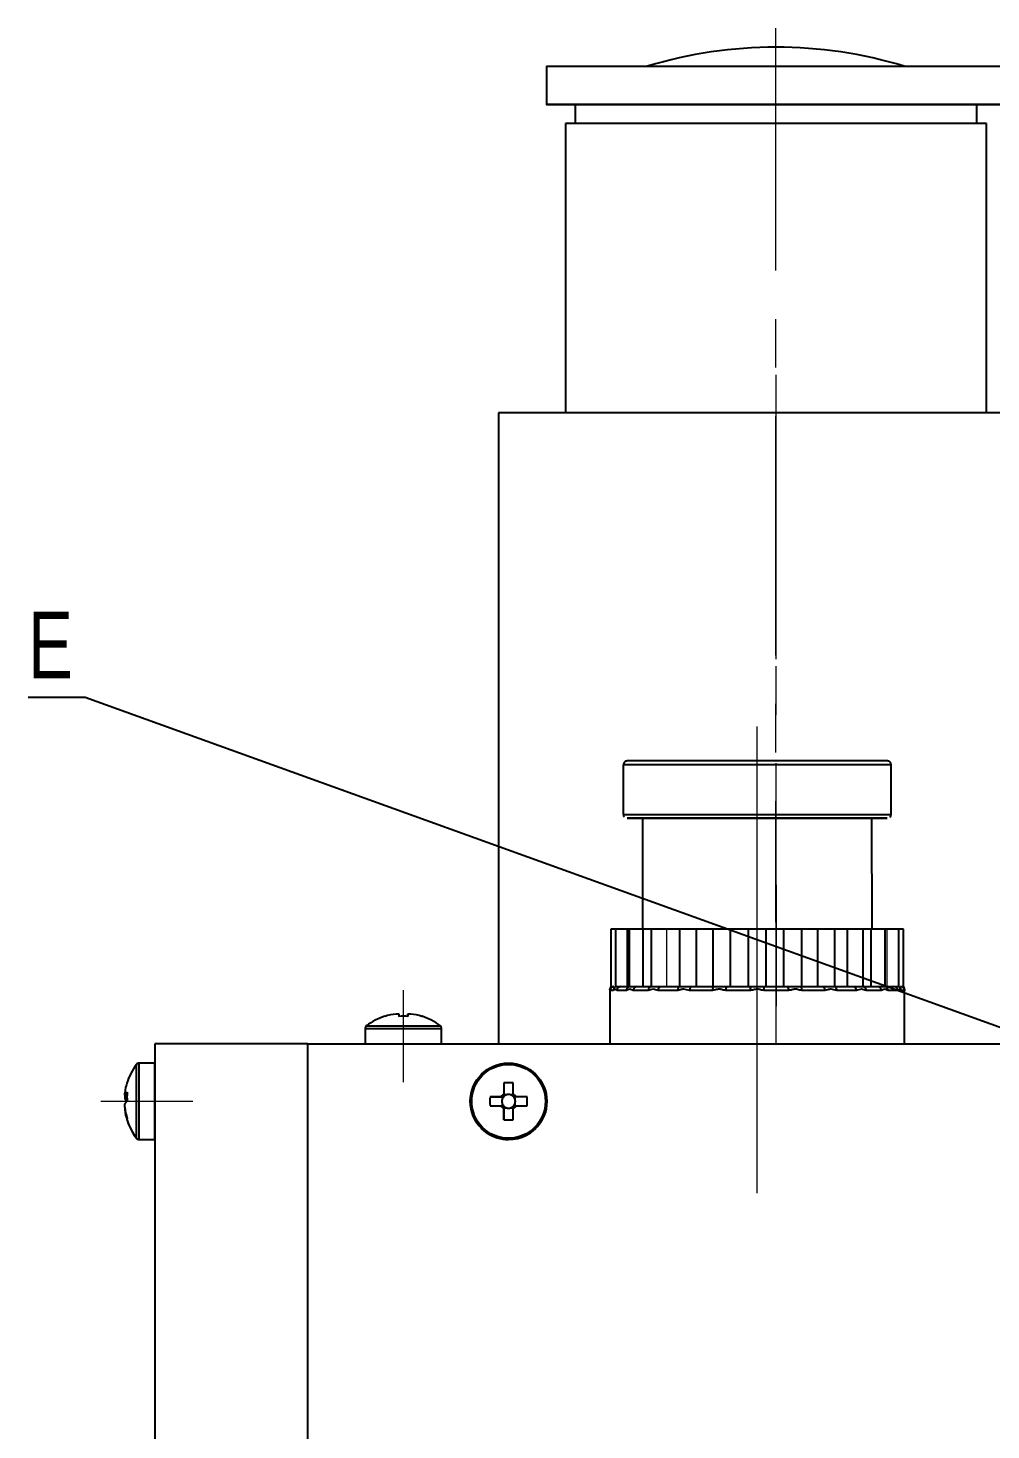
# Model space of a CAD drawing. Header units: millimetres. Extents: x 0 to 841, y -10 to 594.
# Drawn here: x 428.6 to 478.9, y 355.9 to 429.2 of the extents above; entities that cross this region are included whole.
import ezdxf

# ---------------------------------------------------------------- set-up
doc = ezdxf.new("R2010")
doc.units = ezdxf.units.MM
doc.linetypes.add('CENTERX2', pattern=[20.32, 12.7, -2.54, 2.54, -2.54])
doc.styles.add('SLDTEXTSTYLE4', font='TXT', dxfattribs={"width": 0.75})
doc.dimstyles.new('SLDDIMSTYLE2', dxfattribs={"dimtxt": 0.18, "dimasz": 3.302, "dimexe": 0, "dimexo": 0.0625, "dimgap": 0, "dimtad": 0, "dimtih": 1, "dimtoh": 1, "dimdec": 0, "dimrnd": 1e-09, "dimzin": 0, "dimdsep": 46, "dimtxsty": 'Standard', "dimblk1": 'NONE', "dimblk2": 'NONE', "dimsah": 1, "dimcen": 0.09, "dimadec": 0, "dimazin": 0, "dimtfac": 3.302, "dimtdec": 0, "dimtofl": 0, "dimtmove": 0, "dimatfit": 3, "dimldrblk": 'NONE', "dimfxl": 0, "dimfrac": 2, "dimtolj": 1, "dimtzin": 0, "dimarcsym": 0})

# ---------------------------------------------------------------- blocks, each defined once
blk = doc.blocks.new('_None')

msp = doc.modelspace()

# ---------------------------------------------------------------- linework, layer by layer
at = {"color": 7, "linetype": 'CENTERX2', "lineweight": 18}
for p, q in [((467.685, 423.234), (467.685, 429.234)), ((467.686, 396.234), (467.685, 426.234)), ((467.685, 411.104), (467.686, 376.104)), ((467.686, 376.104), (467.685, 405.704)), ((466.704, 386.105), (466.704, 392.705)), ((466.705, 380.105), (466.704, 389.905)), ((466.705, 368.305), (466.705, 380.972)), ((448.205, 374.104), (448.205, 378.914)), ((437.204, 373.104), (432.394, 373.104))]:
    msp.add_line(p, q, dxfattribs=at)
at = {"color": 7, "linetype": 'Continuous', "lineweight": 25}
for p, q in [((455.685, 427.234), (455.685, 425.234)), ((457.185, 425.234), (457.185, 424.234)), ((478.185, 424.234), (478.185, 425.234)), ((456.685, 424.234), (456.685, 409.104)), ((478.685, 409.105), (478.685, 424.234)), ((453.185, 409.104), (453.186, 376.105)), ((459.704, 390.705), (459.704, 388.105)), ((473.704, 388.105), (473.704, 390.705)), ((460.704, 387.905), (460.705, 382.105)), ((472.705, 382.105), (472.704, 387.905)), ((459.055, 382.105), (459.055, 379.105)), ((459.299, 382.105), (459.299, 379.105)), ((459.92, 379.105), (459.92, 382.105)), ((460.017, 382.105), (459.92, 382.105)), ((460.017, 382.105), (460.017, 379.105)), ((460.747, 379.105), (460.747, 382.105)), ((461.158, 382.105), (461.158, 379.105)), ((462.645, 382.105), (462.645, 379.105)), ((463.536, 379.105), (463.536, 382.105)), ((464.376, 382.105), (464.377, 379.105)), ((465.307, 379.105), (465.307, 382.105)), ((466.235, 382.105), (466.235, 379.105)), ((467.174, 379.105), (467.174, 382.105)), ((468.102, 379.105), (468.102, 382.105)), ((469.033, 379.105), (469.033, 382.105)), ((469.874, 379.105), (469.874, 382.105)), ((470.764, 379.105), (470.764, 382.105)), ((471.429, 379.105), (471.429, 382.105)), ((472.251, 379.105), (472.251, 382.105)), ((472.662, 379.105), (472.662, 382.105)), ((473.393, 379.105), (473.393, 382.105)), ((473.489, 382.105), (473.393, 382.105)), ((474.11, 379.105), (474.11, 382.105)), ((474.355, 382.105), (474.11, 382.105)), ((474.355, 379.105), (474.355, 382.105)), ((473.368, 379.105), (473.85, 379.105)), ((473.85, 379.105), (474.11, 379.105)), ((459.005, 378.97), (459.005, 376.105)), ((474.405, 376.105), (474.405, 378.97)), ((448.445, 377.544), (448.445, 377.672)), ((448.445, 377.672), (448.588, 377.672)), ((448.445, 377.672), (448.445, 377.544)), ((446.205, 376.914), (446.205, 376.105)), ((450.205, 376.105), (450.205, 376.914)), ((435.204, 376.104), (435.206, 238.104)), ((443.206, 238.105), (443.204, 376.105)), ((443.204, 376.105), (480.428, 376.105)), ((435.204, 375.104), (434.394, 375.104)), ((453.464, 374.075), (453.464, 373.447)), ((433.637, 373.433), (433.637, 373.536)), ((433.637, 373.433), (433.764, 373.43)), ((433.637, 373.415), (433.637, 373.24)), ((433.637, 373.415), (433.764, 373.405)), ((433.764, 373.243), (433.637, 373.24)), ((452.734, 373.344), (453.362, 373.345)), ((453.362, 373.345), (453.442, 373.345)), ((453.362, 373.345), (453.362, 373.202)), ((453.464, 373.367), (453.464, 373.447)), ((453.607, 373.447), (453.464, 373.447)), ((453.944, 373.447), (453.801, 373.447)), ((453.967, 373.345), (454.046, 373.345)), ((454.674, 373.345), (454.046, 373.345)), ((454.046, 373.202), (454.046, 373.345)), ((455.56, 373.852), (455.56, 373.852)), ((433.637, 372.793), (433.637, 372.968)), ((433.637, 372.776), (433.637, 372.673)), ((453.362, 373.008), (453.362, 372.865)), ((453.464, 372.763), (453.464, 372.842)), ((453.465, 372.134), (453.464, 372.763)), ((453.464, 372.763), (453.607, 372.763)), ((453.801, 372.763), (453.944, 372.763)), ((454.046, 372.865), (454.046, 373.008)), ((451.849, 372.358), (451.849, 372.358)), ((434.394, 371.104), (435.204, 371.104)), ((434.395, 371.104), (435.204, 371.104))]:
    msp.add_line(p, q, dxfattribs=at)
at = {"color": 7, "linetype": 'Continuous', "lineweight": 18}
for p, q in [((461.98, 379.105), (461.98, 382.105)), ((473.489, 379.105), (473.489, 382.105))]:
    msp.add_line(p, q, dxfattribs=at)
at = {"color": 8, "linetype": 'Continuous', "lineweight": 25}
msp.add_line((434.395, 371.104), (434.395, 371.104), dxfattribs=at)
at = {"color": 7, "linetype": 'Continuous', "lineweight": 25, "flags": 128}
for points in [[(455.685, 427.234), (455.751, 427.234), (455.989, 427.234), (456.398, 427.234), (456.972, 427.234), (457.702, 427.234), (458.577, 427.234), (459.585, 427.234), (460.711, 427.234), (461.939, 427.234), (463.251, 427.234), (464.627, 427.234), (466.048, 427.234), (467.493, 427.234)], [(467.493, 427.234), (468.941, 427.234), (470.37, 427.234), (471.76, 427.234), (473.091, 427.234), (474.343, 427.234), (475.498, 427.234), (476.539, 427.234), (477.451, 427.234), (478.22, 427.234), (478.836, 427.234), (479.289, 427.234), (479.573, 427.234), (479.684, 427.234), (479.685, 427.234)], [(457.185, 425.234), (457.151, 425.234), (456.535, 425.234), (456.081, 425.234), (455.797, 425.234), (455.687, 425.234), (455.751, 425.234), (455.989, 425.234), (456.398, 425.234), (456.972, 425.234), (457.702, 425.234), (458.577, 425.234), (459.585, 425.234), (460.711, 425.234), (461.939, 425.234), (463.251, 425.234), (464.627, 425.234), (466.048, 425.234), (467.493, 425.234)], [(478.185, 425.234), (478.119, 425.234), (477.883, 425.234), (477.48, 425.234), (476.916, 425.234), (476.2, 425.234), (475.344, 425.234), (474.363, 425.234), (473.272, 425.234), (472.089, 425.234), (470.834, 425.234), (469.527, 425.234), (468.19, 425.234), (466.845, 425.234), (465.513, 425.234), (464.217, 425.234), (462.979, 425.234), (461.817, 425.234), (460.752, 425.234), (459.8, 425.234), (458.978, 425.234), (458.299, 425.234), (457.775, 425.234), (457.412, 425.234), (457.219, 425.234), (457.185, 425.234)], [(467.493, 425.234), (468.941, 425.234), (470.37, 425.234), (471.76, 425.234), (473.091, 425.234), (474.343, 425.234), (475.498, 425.234), (476.539, 425.234), (477.451, 425.234), (478.22, 425.234), (478.836, 425.234), (479.289, 425.234), (479.573, 425.234), (479.684, 425.234), (479.619, 425.234), (479.381, 425.234), (478.972, 425.234), (478.399, 425.234), (478.185, 425.234)], [(478.685, 424.234), (478.651, 424.234), (478.456, 424.234), (478.091, 424.234), (477.562, 424.234), (476.877, 424.234), (476.048, 424.234), (475.086, 424.234), (474.008, 424.234), (472.829, 424.234), (471.57, 424.234), (470.25, 424.234), (468.889, 424.234), (467.509, 424.234), (466.132, 424.234), (464.779, 424.234), (463.473, 424.234), (462.232, 424.234), (461.078, 424.234), (460.028, 424.234), (459.098, 424.234), (458.304, 424.234), (457.658, 424.234), (457.171, 424.234), (456.848, 424.234), (456.697, 424.234), (456.685, 424.234)], [(467.685, 409.104), (466.118, 409.104), (464.568, 409.104), (463.056, 409.104), (461.597, 409.104), (460.21, 409.104), (458.91, 409.104), (457.714, 409.104), (456.634, 409.104), (455.684, 409.104), (454.875, 409.104), (454.215, 409.104), (453.714, 409.104), (453.376, 409.104), (453.207, 409.104), (453.185, 409.104)], [(482.185, 409.105), (482.164, 409.105), (481.994, 409.105), (481.657, 409.105), (481.156, 409.105), (480.496, 409.105), (479.687, 409.105), (478.737, 409.105), (477.657, 409.105), (476.46, 409.105), (475.161, 409.105), (473.774, 409.105), (472.315, 409.105), (470.803, 409.104), (469.253, 409.104), (467.685, 409.104)], [(459.904, 387.905), (459.91, 387.905), (460.042, 387.905), (460.346, 387.905), (460.704, 387.905)], [(460.704, 387.905), (460.71, 387.905), (460.839, 387.905), (461.137, 387.905), (461.595, 387.905), (462.2, 387.905), (462.935, 387.905), (463.778, 387.905), (464.706, 387.905), (465.69, 387.905), (466.704, 387.905)], [(466.704, 387.905), (467.718, 387.905), (468.703, 387.905), (469.631, 387.905), (470.474, 387.905), (471.208, 387.905), (471.814, 387.905), (472.272, 387.905), (472.57, 387.905), (472.699, 387.905), (472.704, 387.905)], [(472.704, 387.905), (473.063, 387.905), (473.367, 387.905), (473.499, 387.905), (473.504, 387.905)], [(459.299, 382.105), (459.203, 382.105), (459.093, 382.105), (459.055, 382.105)], [(459.92, 382.105), (459.73, 382.105), (459.547, 382.105), (459.401, 382.105), (459.315, 382.105), (459.299, 382.105)], [(460.747, 382.105), (460.57, 382.105), (460.379, 382.105), (460.206, 382.105), (460.079, 382.105), (460.02, 382.105), (460.017, 382.105)], [(461.158, 382.105), (461.084, 382.105), (460.909, 382.105), (460.747, 382.105)], [(461.98, 382.105), (461.828, 382.105), (461.643, 382.105), (461.455, 382.105), (461.295, 382.105), (461.19, 382.105), (461.158, 382.105)], [(462.645, 382.105), (462.619, 382.105), (462.462, 382.105), (462.287, 382.105), (462.119, 382.105), (461.98, 382.105)], [(463.536, 382.105), (463.418, 382.105), (463.251, 382.105), (463.061, 382.105), (462.88, 382.105), (462.737, 382.105), (462.657, 382.105), (462.645, 382.105)], [(464.376, 382.105), (464.283, 382.105), (464.136, 382.105), (463.964, 382.105), (463.791, 382.105), (463.641, 382.105), (463.536, 382.105)], [(465.307, 382.105), (465.232, 382.105), (465.094, 382.105), (464.915, 382.105), (464.725, 382.105), (464.554, 382.105), (464.432, 382.105), (464.378, 382.105), (464.376, 382.105)], [(466.237, 382.105), (466.214, 382.105), (466.13, 382.105), (465.995, 382.105), (465.829, 382.105), (465.653, 382.105), (465.494, 382.105), (465.373, 382.105), (465.307, 382.105)], [(467.174, 382.105), (467.147, 382.105), (467.047, 382.105), (466.891, 382.105), (466.705, 382.105), (466.518, 382.105), (466.362, 382.105), (466.262, 382.105), (466.235, 382.105)], [(468.102, 382.105), (468.036, 382.105), (467.915, 382.105), (467.756, 382.105), (467.58, 382.105), (467.414, 382.105), (467.279, 382.105), (467.195, 382.105), (467.172, 382.105)], [(469.033, 382.105), (469.031, 382.105), (468.977, 382.105), (468.855, 382.105), (468.684, 382.105), (468.494, 382.105), (468.315, 382.105), (468.177, 382.105), (468.102, 382.105)], [(469.874, 382.105), (469.768, 382.105), (469.618, 382.105), (469.445, 382.105), (469.273, 382.105), (469.126, 382.105), (469.033, 382.105)], [(470.764, 382.105), (470.752, 382.105), (470.672, 382.105), (470.53, 382.105), (470.348, 382.105), (470.158, 382.105), (469.991, 382.105), (469.874, 382.105)], [(471.429, 382.105), (471.29, 382.105), (471.122, 382.105), (470.947, 382.105), (470.79, 382.105), (470.764, 382.105)], [(472.251, 382.105), (472.219, 382.105), (472.114, 382.105), (471.954, 382.105), (471.766, 382.105), (471.581, 382.105), (471.429, 382.105)], [(472.662, 382.105), (472.5, 382.105), (472.325, 382.105), (472.251, 382.105)], [(473.393, 382.105), (473.389, 382.105), (473.33, 382.105), (473.203, 382.105), (473.03, 382.105), (472.839, 382.105), (472.662, 382.105)], [(474.11, 382.105), (474.094, 382.105), (474.008, 382.105), (473.862, 382.105), (473.679, 382.105), (473.489, 382.105)], [(459.055, 379.105), (459.065, 379.105), (459.096, 379.105), (459.146, 379.105), (459.213, 379.105)], [(459.299, 379.105), (459.3, 379.105), (459.315, 379.105), (459.351, 379.105), (459.405, 379.105), (459.476, 379.105), (459.559, 379.105)], [(459.559, 379.105), (459.608, 379.105), (459.661, 379.105), (459.717, 379.105), (459.775, 379.105), (459.837, 379.105), (459.902, 379.105), (459.97, 379.105), (460.041, 379.105)], [(460.017, 379.105), (460.019, 379.105), (460.039, 379.105), (460.079, 379.105), (460.138, 379.105), (460.212, 379.105), (460.298, 379.105), (460.392, 379.105)], [(460.392, 379.105), (460.479, 379.105), (460.568, 379.105), (460.66, 379.105), (460.754, 379.105), (460.852, 379.105), (460.951, 379.105), (461.054, 379.105), (461.159, 379.105)], [(461.158, 379.105), (461.163, 379.105), (461.188, 379.105), (461.233, 379.105), (461.295, 379.105), (461.372, 379.105), (461.461, 379.105), (461.557, 379.105), (461.656, 379.105)], [(461.656, 379.105), (461.773, 379.105), (461.893, 379.105), (462.015, 379.105), (462.139, 379.105), (462.265, 379.105), (462.393, 379.105), (462.523, 379.105), (462.654, 379.105)], [(462.654, 379.105), (462.633, 379.101), (462.613, 379.089), (462.594, 379.071), (462.578, 379.046), (462.564, 379.016), (462.554, 378.981), (462.548, 378.944), (462.546, 378.905)], [(462.654, 379.105), (462.684, 379.105), (462.733, 379.105), (462.799, 379.105), (462.88, 379.105), (462.97, 379.105), (463.067, 379.105), (463.166, 379.105), (463.263, 379.105)], [(463.263, 379.105), (463.245, 379.101), (463.228, 379.089), (463.212, 379.071), (463.198, 379.046), (463.187, 379.016), (463.178, 378.981), (463.173, 378.944), (463.171, 378.905)], [(463.263, 379.105), (463.404, 379.105), (463.546, 379.105), (463.69, 379.105), (463.834, 379.105), (463.981, 379.105), (464.128, 379.105), (464.276, 379.105), (464.426, 379.105)], [(464.426, 379.105), (464.414, 379.101), (464.403, 379.089), (464.392, 379.071), (464.383, 379.046), (464.375, 379.016), (464.37, 378.981), (464.366, 378.944), (464.365, 378.905)], [(464.426, 379.105), (464.479, 379.105), (464.549, 379.105), (464.632, 379.105), (464.725, 379.105), (464.823, 379.105), (464.921, 379.105), (465.017, 379.105), (465.105, 379.105)], [(465.105, 379.105), (465.259, 379.105), (465.414, 379.105), (465.57, 379.105), (465.726, 379.105), (465.882, 379.105), (466.039, 379.105), (466.196, 379.105), (466.353, 379.105)], [(466.353, 379.105), (466.426, 379.105), (466.512, 379.105), (466.606, 379.105), (466.705, 379.105), (466.803, 379.105), (466.897, 379.105), (466.983, 379.105), (467.056, 379.105)], [(467.056, 379.105), (467.213, 379.105), (467.37, 379.105), (467.527, 379.105), (467.684, 379.105), (467.839, 379.105), (467.995, 379.105), (468.15, 379.105), (468.304, 379.105)], [(468.304, 379.105), (468.392, 379.105), (468.488, 379.105), (468.587, 379.105), (468.685, 379.105), (468.777, 379.105), (468.86, 379.105), (468.93, 379.105), (468.983, 379.105)], [(469.044, 378.905), (469.043, 378.944), (469.039, 378.981), (469.034, 379.016), (469.026, 379.046), (469.017, 379.071), (469.006, 379.09), (468.995, 379.101), (468.983, 379.105)], [(468.983, 379.105), (469.133, 379.105), (469.281, 379.105), (469.429, 379.105), (469.575, 379.105), (469.72, 379.105), (469.863, 379.105), (470.005, 379.105), (470.146, 379.105)], [(470.238, 378.905), (470.236, 378.944), (470.231, 378.981), (470.222, 379.016), (470.211, 379.046), (470.197, 379.071), (470.181, 379.09), (470.164, 379.101), (470.146, 379.105)], [(470.146, 379.105), (470.243, 379.105), (470.342, 379.105), (470.439, 379.105), (470.53, 379.105), (470.61, 379.105), (470.676, 379.105), (470.725, 379.105), (470.755, 379.105)], [(470.863, 378.905), (470.861, 378.944), (470.855, 378.981), (470.845, 379.016), (470.831, 379.046), (470.815, 379.071), (470.796, 379.09), (470.776, 379.101), (470.755, 379.105)], [(470.755, 379.105), (470.887, 379.105), (471.016, 379.105), (471.144, 379.105), (471.27, 379.105), (471.394, 379.105), (471.516, 379.105), (471.636, 379.105), (471.753, 379.105)], [(471.753, 379.105), (471.852, 379.105), (471.948, 379.105), (472.037, 379.105), (472.114, 379.105), (472.176, 379.105), (472.221, 379.105), (472.246, 379.105), (472.251, 379.105)], [(472.251, 379.105), (472.355, 379.105), (472.458, 379.105), (472.558, 379.105), (472.655, 379.105), (472.749, 379.105), (472.841, 379.105), (472.93, 379.105), (473.017, 379.105)], [(473.017, 379.105), (473.111, 379.105), (473.197, 379.105), (473.271, 379.105), (473.33, 379.105), (473.37, 379.105), (473.39, 379.105), (473.393, 379.105)], [(474.196, 379.105), (474.263, 379.105), (474.313, 379.105), (474.344, 379.105), (474.355, 379.105)], [(459.182, 378.905), (459.149, 378.905), (459.119, 378.905), (459.093, 378.905), (459.07, 378.905), (459.051, 378.905), (459.035, 378.905), (459.022, 378.905), (459.013, 378.905)], [(459.863, 378.905), (459.79, 378.905), (459.721, 378.905), (459.654, 378.905), (459.591, 378.905), (459.53, 378.905), (459.473, 378.905), (459.419, 378.905), (459.369, 378.905)], [(461.011, 378.905), (460.903, 378.905), (460.798, 378.905), (460.696, 378.905), (460.596, 378.905), (460.499, 378.905), (460.404, 378.905), (460.313, 378.905), (460.224, 378.905)], [(462.546, 378.905), (462.411, 378.905), (462.278, 378.905), (462.146, 378.905), (462.017, 378.905), (461.89, 378.905), (461.765, 378.905), (461.642, 378.905), (461.521, 378.905)], [(464.365, 378.905), (464.212, 378.905), (464.059, 378.905), (463.908, 378.905), (463.758, 378.905), (463.609, 378.905), (463.462, 378.905), (463.316, 378.905), (463.171, 378.905)], [(466.344, 378.905), (466.182, 378.905), (466.021, 378.905), (465.86, 378.905), (465.7, 378.905), (465.539, 378.905), (465.38, 378.905), (465.221, 378.905), (465.062, 378.905)], [(468.347, 378.905), (468.188, 378.905), (468.029, 378.905), (467.87, 378.905), (467.71, 378.905), (467.549, 378.905), (467.388, 378.905), (467.227, 378.905), (467.065, 378.905)], [(470.238, 378.905), (470.093, 378.905), (469.947, 378.905), (469.8, 378.905), (469.651, 378.905), (469.501, 378.905), (469.35, 378.905), (469.197, 378.905), (469.044, 378.905)], [(471.888, 378.905), (471.767, 378.905), (471.644, 378.905), (471.519, 378.905), (471.392, 378.905), (471.263, 378.905), (471.131, 378.905), (470.998, 378.905), (470.863, 378.905)], [(473.185, 378.905), (473.096, 378.905), (473.005, 378.905), (472.91, 378.905), (472.813, 378.905), (472.714, 378.905), (472.611, 378.905), (472.506, 378.905), (472.399, 378.905)], [(474.041, 378.905), (473.99, 378.905), (473.936, 378.905), (473.879, 378.905), (473.818, 378.905), (473.755, 378.905), (473.688, 378.905), (473.619, 378.905), (473.546, 378.905)], [(474.396, 378.905), (474.387, 378.905), (474.374, 378.905), (474.358, 378.905), (474.339, 378.905), (474.316, 378.905), (474.29, 378.905), (474.26, 378.905), (474.227, 378.905)], [(447.821, 377.672), (447.835, 377.672), (447.85, 377.672), (447.867, 377.672), (447.885, 377.672), (447.903, 377.672), (447.923, 377.672), (447.943, 377.672), (447.965, 377.672)], [(447.965, 377.672), (447.965, 377.662), (447.965, 377.651), (447.965, 377.637), (447.965, 377.622), (447.965, 377.605), (447.965, 377.587), (447.965, 377.566), (447.965, 377.544)], [(449.175, 377.544), (449.177, 377.548), (449.178, 377.551), (449.179, 377.552), (449.179, 377.553), (449.179, 377.552), (449.178, 377.551), (449.177, 377.548), (449.175, 377.544)], [(443.204, 376.105), (441.953, 376.105), (440.732, 376.105), (439.572, 376.104), (438.502, 376.104), (437.547, 376.104), (436.732, 376.104), (436.076, 376.104), (435.596, 376.104), (435.303, 376.104), (435.204, 376.104)], [(435.204, 371.104), (435.204, 371.169), (435.204, 371.403), (435.204, 371.788), (435.204, 372.29), (435.204, 372.865), (435.204, 373.461), (435.204, 374.025), (435.204, 374.508), (435.204, 374.865), (435.204, 375.067), (435.204, 375.104)], [(435.204, 372.04), (435.204, 372.226), (435.204, 372.547), (435.204, 372.952), (435.204, 373.381), (435.204, 373.767), (435.204, 374.053), (435.204, 374.194), (435.204, 374.204)], [(453.464, 374.075), (453.464, 374.003), (453.464, 373.931), (453.464, 373.858), (453.464, 373.785), (453.464, 373.711), (453.464, 373.637), (453.464, 373.563), (453.464, 373.488)], [(453.944, 373.488), (453.944, 373.563), (453.944, 373.637), (453.944, 373.711), (453.944, 373.785), (453.944, 373.858), (453.944, 373.931), (453.944, 374.003), (453.944, 374.075)], [(453.321, 373.345), (453.246, 373.345), (453.172, 373.345), (453.098, 373.345), (453.024, 373.344), (452.951, 373.344), (452.878, 373.344), (452.806, 373.344), (452.734, 373.344)], [(454.674, 373.345), (454.603, 373.345), (454.53, 373.345), (454.457, 373.345), (454.384, 373.345), (454.311, 373.345), (454.237, 373.345), (454.162, 373.345), (454.088, 373.345)], [(452.734, 372.864), (452.806, 372.864), (452.878, 372.864), (452.951, 372.864), (453.024, 372.864), (453.098, 372.865), (453.172, 372.865), (453.246, 372.865), (453.321, 372.865)], [(453.321, 372.865), (453.334, 372.865), (453.405, 372.865), (453.442, 372.865)], [(453.464, 372.721), (453.464, 372.646), (453.464, 372.572), (453.465, 372.498), (453.465, 372.425), (453.465, 372.351), (453.465, 372.279), (453.465, 372.206), (453.465, 372.134)], [(453.945, 372.135), (453.945, 372.206), (453.945, 372.279), (453.945, 372.352), (453.945, 372.425), (453.944, 372.498), (453.944, 372.572), (453.944, 372.647), (453.944, 372.721)], [(453.967, 372.865), (454.004, 372.865), (454.075, 372.865), (454.088, 372.865)], [(454.088, 372.865), (454.163, 372.865), (454.237, 372.865), (454.311, 372.865), (454.384, 372.865), (454.458, 372.865), (454.53, 372.865), (454.603, 372.865), (454.675, 372.865)]]:
    msp.add_lwpolyline(points, dxfattribs=at)
at = {"color": 8, "linetype": 'Continuous', "lineweight": 25, "flags": 128}
for points in [[(466.704, 390.705), (465.609, 390.705), (464.541, 390.705), (463.526, 390.705), (462.59, 390.705), (461.755, 390.705), (461.041, 390.705), (460.467, 390.705), (460.047, 390.705), (459.791, 390.705), (459.704, 390.705)], [(473.704, 390.705), (473.618, 390.705), (473.362, 390.705), (472.941, 390.705), (472.368, 390.705), (471.654, 390.705), (470.819, 390.705), (469.882, 390.705), (468.868, 390.705), (467.799, 390.705), (466.704, 390.705)], [(459.704, 388.105), (459.704, 388.105), (459.791, 388.105), (460.047, 388.105), (460.467, 388.105), (461.041, 388.105), (461.755, 388.105), (462.59, 388.105), (463.527, 388.105), (464.541, 388.105), (465.609, 388.105), (466.704, 388.105)], [(466.704, 387.905), (465.614, 387.905), (464.551, 387.905), (463.544, 387.905), (462.619, 387.905), (461.8, 387.905), (461.108, 387.905), (460.561, 387.905), (460.173, 387.905), (459.954, 387.905), (459.904, 387.905)], [(466.704, 388.105), (467.8, 388.105), (468.868, 388.105), (469.882, 388.105), (470.819, 388.105), (471.654, 388.105), (472.368, 388.105), (472.942, 388.105), (473.362, 388.105), (473.618, 388.105), (473.704, 388.105)], [(473.504, 387.905), (473.455, 387.905), (473.236, 387.905), (472.848, 387.905), (472.301, 387.905), (471.609, 387.905), (470.79, 387.905), (469.865, 387.905), (468.858, 387.905), (467.795, 387.905), (466.704, 387.905)], [(446.205, 376.914), (446.21, 376.914), (446.343, 376.914), (446.641, 376.914), (447.078, 376.914), (447.615, 376.914), (448.205, 376.914)], [(446.276, 377.058), (446.282, 377.058), (446.409, 377.058), (446.697, 377.058), (447.118, 377.058), (447.636, 377.058), (448.205, 377.058)], [(448.205, 377.058), (448.773, 377.058), (449.291, 377.058), (449.712, 377.058), (450, 377.058), (450.128, 377.058), (450.133, 377.058)], [(448.205, 376.914), (448.794, 376.914), (449.331, 376.914), (449.768, 376.914), (450.066, 376.914), (450.199, 376.914), (450.205, 376.914)], [(434.251, 371.176), (434.251, 371.238), (434.251, 371.464), (434.251, 371.835), (434.251, 372.319), (434.251, 372.874), (434.251, 373.448), (434.251, 373.992), (434.251, 374.457), (434.251, 374.802), (434.251, 374.996), (434.251, 375.033)], [(434.394, 371.104), (434.394, 371.169), (434.394, 371.403), (434.394, 371.788), (434.394, 372.29), (434.394, 372.865), (434.394, 373.461), (434.394, 374.025), (434.394, 374.508), (434.394, 374.865), (434.394, 375.067), (434.394, 375.104)]]:
    msp.add_lwpolyline(points, dxfattribs=at)
at = {"color": 7, "linetype": 'Continuous', "lineweight": 25}
for radius in [2, 1.928]:
    msp.add_circle((453.704, 373.105), radius, dxfattribs=at)
for centre, radius, start, end in [((467.685, 405.234), 23, 73.04282, 106.95844), ((459.213, 378.905), 0.2, 90.03437, 180.0297), ((459.564, 378.909), 0.195, 91.42067, 181.35515), ((460.053, 378.915), 0.19, 93.58278, 183.17612), ((460.41, 378.919), 0.186, 95.34343, 184.48736), ((461.189, 378.927), 0.18, 99.80157, 187.2347), ((461.696, 378.932), 0.177, 103.23863, 188.86755), ((465.329, 378.952), 0.271, 145.75566, 190.16986), ((467.417, 378.955), 1.075, 171.97282, 182.66086), ((465.992, 378.955), 1.074, 357.34, 8.03484), ((468.08, 378.952), 0.271, 349.84717, 34.22731), ((471.713, 378.932), 0.177, 351.13619, 76.7635), ((472.22, 378.927), 0.18, 352.76947, 80.19528), ((473, 378.919), 0.186, 355.50671, 84.66355), ((473.357, 378.915), 0.19, 356.81344, 86.42872), ((473.845, 378.909), 0.195, 358.65235, 88.57737), ((474.196, 378.905), 0.2, 359.97164, 89.9707), ((448.205, 374.504), 3.191, 96.90623, 107.70106), ((448.205, 374.504), 3.191, 72.30019, 83.09502), ((448.205, 374.504), 3.2, 107.72604, 127.06048), ((448.005, 377.934), 0.863, 206.18911, 206.79446), ((448.205, 374.02), 3.533, 86.10495, 93.89594), ((448.205, 374.504), 3.2, 52.94077, 72.27521), ((436.804, 373.104), 3.2, 142.94077, 162.63517), ((434.394, 374.924), 0.18, 90.00063, 142.94077), ((436.617, 373.163), 3.004, 161.7437, 172.86148), ((453.706, 366.999), 7.08, 88.07152, 91.95694), ((434.024, 373.226), 0.439, 126.19909, 151.89269), ((434.023, 373.447), 0.439, 208.10674, 233.81096), ((437.067, 373.348), 3.311, 175.97629, 184.02371), ((459.804, 373.106), 7.074, 178.06997, 181.95849), ((453.704, 373.105), 0.453, 122.04204, 147.98633), ((453.704, 373.105), 0.356, 164.18209, 195.84627), ((453.704, 373.105), 0.356, 137.55184, 164.18209), ((453.704, 373.105), 0.355, 132.47652, 137.55184), ((453.704, 373.105), 0.355, 105.84627, 132.47652), ((453.704, 373.105), 0.356, 74.18209, 105.84627), ((453.704, 373.105), 2, 270.01418, 21.93142), ((453.704, 373.105), 0.356, 47.55184, 74.18209), ((453.704, 373.105), 0.453, 32.04204, 57.98633), ((453.704, 373.105), 0.356, 42.47652, 47.55184), ((453.704, 373.105), 0.356, 15.84627, 42.47652), ((453.704, 373.105), 0.355, 344.18209, 15.84627), ((447.605, 373.103), 7.074, 358.06997, 1.95849), ((434.024, 372.762), 0.439, 126.20201, 151.88977), ((436.619, 373.167), 3.006, 187.14343, 198.25457), ((436.617, 373.046), 3.004, 187.13847, 198.25667), ((453.704, 373.105), 0.453, 212.04204, 237.98633), ((453.704, 373.105), 0.356, 195.84627, 222.47652), ((453.704, 373.105), 0.356, 222.47652, 227.55184), ((453.704, 373.105), 0.355, 227.55184, 254.18209), ((453.704, 373.105), 0.355, 254.18209, 285.84627), ((453.704, 373.105), 0.355, 285.84627, 312.47652), ((453.704, 373.105), 0.453, 302.04204, 327.98633), ((453.704, 373.105), 0.355, 312.47652, 317.55184), ((453.704, 373.105), 0.355, 317.55184, 344.18209), ((436.804, 373.104), 3.2, 197.36716, 217.06048), ((433.983, 372.165), 0.227, 164.5653, 195.4347), ((436.805, 373.104), 3.2, 197.86754, 217.06048), ((453.704, 373.105), 2, 201.93142, 270.01418), ((453.703, 379.208), 7.077, 268.07092, 271.95754), ((434.394, 371.284), 0.18, 217.06048, 270.00063), ((434.395, 371.284), 0.18, 217.06048, 270.00063)]:
    msp.add_arc(centre, radius, start, end, dxfattribs=at)
at = {"color": 8, "linetype": 'Continuous', "lineweight": 25}
for centre, radius, start, end in [((459.383, 378.905), 0.202, 127.69706, 180.1753), ((474.026, 378.906), 0.201, 359.7843, 52.98783)]:
    msp.add_arc(centre, radius, start, end, dxfattribs=at)
at = {"color": 7, "linetype": 'Continuous', "lineweight": 25}
for centre, major_axis, ratio, start_param, end_param in [((453.66, 373.105), (0.314, 0), 0.990111, 2.824636, 3.459769), ((453.704, 373.149), (0, 0.314), 0.990104, 5.965374, 6.600506), ((453.748, 373.105), (0.314, 0), 0.990121, 5.965009, 6.600141), ((453.704, 373.061), (0, 0.314), 0.990128, 2.824272, 3.459405)]:
    msp.add_ellipse(centre, major_axis=major_axis, ratio=ratio, start_param=start_param, end_param=end_param, dxfattribs=at)
for points, knots in [([(466.704, 390.905), (466.526, 390.905), (466.008, 390.905), (465.156, 390.905), (464.18, 390.905), (463.259, 390.905), (462.417, 390.905), (461.67, 390.905), (461.038, 390.905), (460.532, 390.905), (460.166, 390.905), (459.983, 390.905), (459.922, 390.905), (459.907, 390.905), (459.905, 390.905), (459.904, 390.905), (459.904, 390.905), (459.904, 390.905), (459.903, 390.905), (459.902, 390.905), (459.9, 390.905), (459.884, 390.904), (459.851, 390.899), (459.806, 390.881), (459.759, 390.847), (459.722, 390.794), (459.703, 390.741), (459.706, 390.711), (459.707, 390.704)], [0, 0, 0, 0, 0.048727, 0.141555, 0.234449, 0.327341, 0.420234, 0.513127, 0.606019, 0.698912, 0.791805, 0.884698, 0.931178, 0.954409, 0.966038, 0.969012, 0.970645, 0.971184, 0.971438, 0.971582, 0.971722, 0.972031, 0.976114, 0.980644, 0.98531, 0.991617, 0.998105, 1, 1, 1, 1]), ([(473.701, 390.702), (473.702, 390.71), (473.706, 390.741), (473.688, 390.79), (473.656, 390.838), (473.62, 390.87), (473.585, 390.889), (473.555, 390.899), (473.532, 390.903), (473.518, 390.904), (473.51, 390.905), (473.507, 390.905), (473.506, 390.905), (473.506, 390.905), (473.505, 390.905), (473.505, 390.905), (473.504, 390.905), (473.494, 390.905), (473.404, 390.905), (473.129, 390.905), (472.712, 390.905), (472.16, 390.905), (471.485, 390.905), (470.703, 390.905), (469.83, 390.905), (468.887, 390.905), (467.913, 390.905), (467.177, 390.905), (466.779, 390.905), (466.704, 390.905)], [0, 0, 0, 0, 0.002192, 0.008535, 0.013602, 0.017865, 0.021444, 0.024334, 0.026486, 0.027865, 0.028385, 0.028543, 0.028654, 0.028786, 0.029011, 0.029549, 0.031661, 0.053766, 0.148423, 0.241319, 0.334201, 0.427083, 0.519964, 0.612845, 0.705727, 0.798609, 0.89149, 0.979521, 1, 1, 1, 1]), ([(459.707, 388.102), (459.708, 388.085), (459.709, 388.048), (459.725, 388.008), (459.741, 387.99), (459.743, 387.988)], [0, 0, 0, 0, 0.404833, 0.920848, 1, 1, 1, 1]), ([(473.637, 387.958), (473.649, 387.969), (473.677, 387.995), (473.701, 388.047), (473.701, 388.087), (473.702, 388.104)], [0, 0, 0, 0, 0.278313, 0.696986, 1, 1, 1, 1]), ([(459.057, 379.106), (459.048, 379.096), (459.031, 379.076), (459.016, 379.043), (459.008, 379.013), (459.005, 378.991), (459.005, 378.977), (459.005, 378.971), (459.005, 378.97)], [0, 0, 0, 0, 0.262906, 0.519725, 0.725613, 0.876943, 0.971598, 1, 1, 1, 1]), ([(459.304, 379.109), (459.295, 379.099), (459.276, 379.08), (459.26, 379.06), (459.259, 379.059), (459.259, 379.059)], [0, 0, 0, 0, 0.3731969, 0.7465012, 1, 1, 1, 1]), ([(461.166, 379.107), (461.164, 379.106), (461.155, 379.103), (461.157, 379.104), (461.158, 379.105)], [0, 0, 0, 0, 0.208625, 1, 1, 1, 1]), ([(474.15, 379.059), (474.15, 379.059), (474.151, 379.058), (474.14, 379.07), (474.125, 379.092), (474.108, 379.105), (474.105, 379.108)], [0, 0, 0, 0, 0.1208649, 0.4758773, 0.9115001, 1, 1, 1, 1]), ([(474.405, 378.97), (474.405, 378.97), (474.405, 378.972), (474.405, 378.987), (474.401, 379.014), (474.389, 379.053), (474.374, 379.085), (474.356, 379.1), (474.35, 379.105)], [0, 0, 0, 0, 0.001326, 0.0420465, 0.3017648, 0.5451717, 0.8571664, 1, 1, 1, 1]), ([(459.369, 378.905), (459.35, 378.913), (459.316, 378.928), (459.267, 378.995), (459.222, 378.928), (459.194, 378.912), (459.182, 378.905)], [0, 0, 0, 0, 0.251217, 0.483956, 0.764209, 1, 1, 1, 1]), ([(460.224, 378.905), (460.191, 378.913), (460.129, 378.928), (460.036, 378.995), (459.948, 378.928), (459.89, 378.912), (459.863, 378.905)], [0, 0, 0, 0, 0.251213, 0.483949, 0.764208, 1, 1, 1, 1]), ([(461.521, 378.905), (461.476, 378.913), (461.39, 378.928), (461.26, 378.995), (461.134, 378.928), (461.049, 378.912), (461.011, 378.905)], [0, 0, 0, 0, 0.25123, 0.483957, 0.764205, 1, 1, 1, 1]), ([(463.171, 378.905), (463.118, 378.913), (463.014, 378.928), (462.855, 378.995), (462.7, 378.928), (462.594, 378.912), (462.546, 378.905)], [0, 0, 0, 0, 0.2512068, 0.483948, 0.7642029, 1, 1, 1, 1]), ([(465.062, 378.905), (465.003, 378.913), (464.889, 378.928), (464.712, 378.995), (464.539, 378.928), (464.42, 378.912), (464.365, 378.905)], [0, 0, 0, 0, 0.25123, 0.483957, 0.764212, 1, 1, 1, 1]), ([(467.065, 378.905), (467.005, 378.913), (466.888, 378.928), (466.705, 378.995), (466.525, 378.928), (466.401, 378.912), (466.344, 378.905)], [0, 0, 0, 0, 0.251231, 0.483953, 0.764211, 1, 1, 1, 1]), ([(469.044, 378.905), (468.986, 378.913), (468.874, 378.928), (468.699, 378.995), (468.524, 378.928), (468.402, 378.912), (468.347, 378.905)], [0, 0, 0, 0, 0.251223, 0.483951, 0.764202, 1, 1, 1, 1]), ([(470.863, 378.905), (470.812, 378.913), (470.713, 378.928), (470.556, 378.995), (470.399, 378.928), (470.288, 378.912), (470.238, 378.905)], [0, 0, 0, 0, 0.2512244, 0.4839642, 0.7642153, 1, 1, 1, 1]), ([(472.399, 378.905), (472.357, 378.913), (472.278, 378.928), (472.15, 378.995), (472.022, 378.928), (471.93, 378.912), (471.888, 378.905)], [0, 0, 0, 0, 0.25122, 0.483958, 0.764212, 1, 1, 1, 1]), ([(473.546, 378.905), (473.518, 378.913), (473.463, 378.928), (473.374, 378.995), (473.282, 378.928), (473.216, 378.912), (473.185, 378.905)], [0, 0, 0, 0, 0.251212, 0.483955, 0.764209, 1, 1, 1, 1]), ([(474.227, 378.905), (474.214, 378.913), (474.188, 378.928), (474.143, 378.995), (474.095, 378.928), (474.058, 378.912), (474.041, 378.905)], [0, 0, 0, 0, 0.251217, 0.483956, 0.764209, 1, 1, 1, 1]), ([(446.298, 377.071), (446.295, 377.07), (446.276, 377.062), (446.246, 377.033), (446.215, 376.983), (446.201, 376.938), (446.206, 376.913), (446.206, 376.91)], [0, 0, 0, 0, 0.051631, 0.316153, 0.618226, 0.947853, 1, 1, 1, 1]), ([(450.202, 376.915), (450.202, 376.931), (450.201, 376.966), (450.178, 377.012), (450.151, 377.045), (450.132, 377.058), (450.125, 377.063)], [0, 0, 0, 0, 0.2702464, 0.5952547, 0.8619972, 1, 1, 1, 1]), ([(453.442, 373.345), (453.43, 373.345), (453.392, 373.345), (453.352, 373.345), (453.325, 373.345), (453.321, 373.345)], [0, 0, 0, 0, 0.290536, 0.88255, 1, 1, 1, 1]), ([(453.464, 373.488), (453.464, 373.484), (453.464, 373.457), (453.464, 373.417), (453.464, 373.379), (453.464, 373.367)], [0, 0, 0, 0, 0.117451, 0.709464, 1, 1, 1, 1]), ([(453.944, 373.367), (453.944, 373.379), (453.944, 373.417), (453.944, 373.457), (453.944, 373.484), (453.944, 373.488)], [0, 0, 0, 0, 0.290537, 0.88255, 1, 1, 1, 1]), ([(454.088, 373.345), (454.083, 373.345), (454.056, 373.345), (454.017, 373.345), (453.979, 373.345), (453.967, 373.345)], [0, 0, 0, 0, 0.11745, 0.709464, 1, 1, 1, 1]), ([(453.464, 372.842), (453.464, 372.83), (453.464, 372.792), (453.464, 372.753), (453.464, 372.725), (453.464, 372.721)], [0, 0, 0, 0, 0.290536, 0.88255, 1, 1, 1, 1]), ([(453.944, 372.721), (453.944, 372.726), (453.944, 372.753), (453.944, 372.792), (453.944, 372.83), (453.944, 372.842)], [0, 0, 0, 0, 0.117451, 0.709463, 1, 1, 1, 1])]:
    msp.add_open_spline(points, degree=3, knots=knots, dxfattribs=at)
at = {"color": 8, "linetype": 'Continuous', "lineweight": 25}
for points, knots in [([(459.013, 378.905), (459.011, 378.911), (459.006, 378.923), (459.004, 378.983), (459.005, 378.971), (459.005, 378.97)], [0, 0, 0, 0, 0.501826, 0.966722, 1, 1, 1, 1]), ([(474.404, 378.97), (474.404, 378.957), (474.403, 378.933), (474.398, 378.914), (474.396, 378.905)], [0, 0, 0, 0, 0.52783, 1, 1, 1, 1])]:
    msp.add_open_spline(points, degree=3, knots=knots, dxfattribs=at)

# ---------------------------------------------------------------- texts
at = {"color": 7, "linetype": 'Continuous', "lineweight": 18, "insert": (428.583, 398.721), "char_height": 3.5, "attachment_point": 1, "style": 'SLDTEXTSTYLE4'}
msp.add_mtext('E', dxfattribs=at)

# ---------------------------------------------------------------- leaders
at = {"color": 7, "linetype": 'Continuous', "lineweight": 18, "has_arrowhead": 0}
msp.add_leader([(485.04, 374.92), (431.575, 394.23), (428.583, 394.23)], dimstyle='SLDDIMSTYLE2', dxfattribs=at)

doc.saveas('drawing.dxf')
